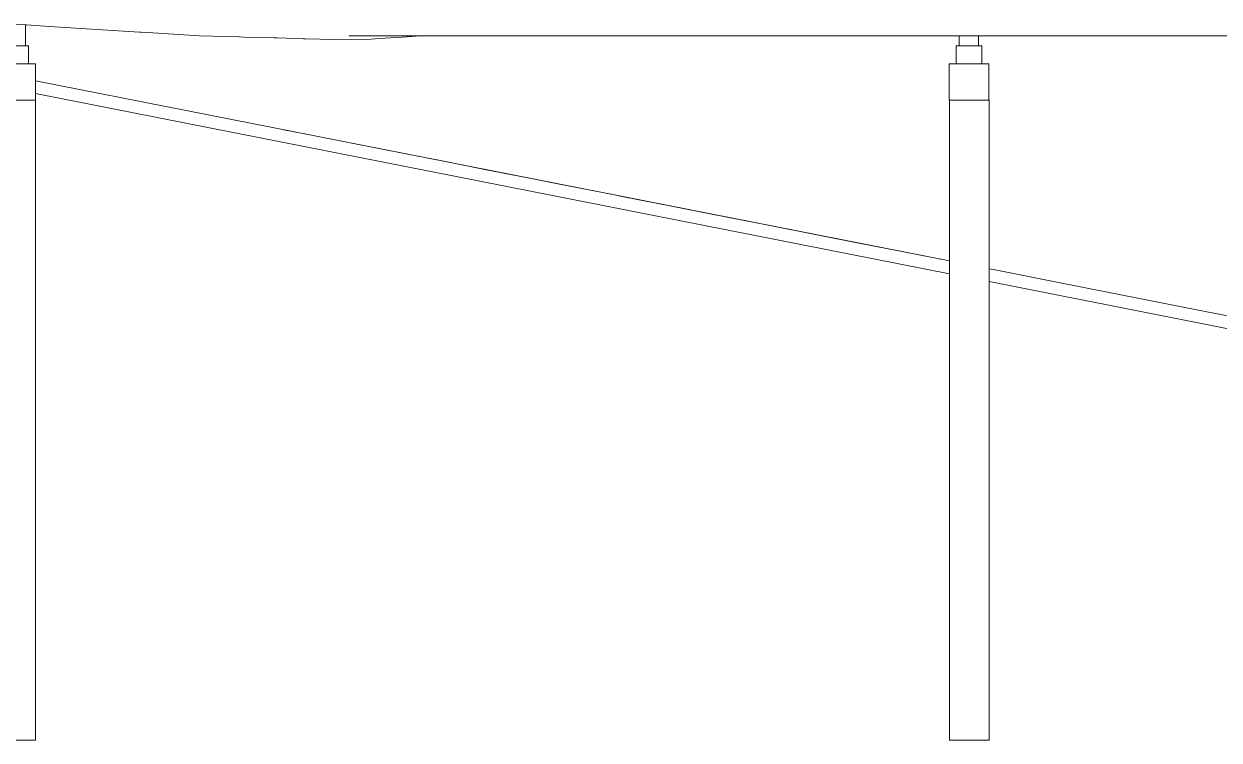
# Model space of a CAD drawing. Header units: metres. Extents: x 78 to 178, y -74 to 157.
# Drawn here: x 132.8 to 151.47, y -73.74 to -62.55 of the extents above; entities that cross this region are included whole.
import ezdxf

# ---------------------------------------------------------------- set-up
doc = ezdxf.new("R2010")
doc.units = ezdxf.units.M
doc.layers.add('01_Fina', color=252, linetype='Continuous', lineweight=15)

msp = doc.modelspace()

# ---------------------------------------------------------------- linework, layer by layer
at = {"layer": '01_Fina'}
for p, q in [((132.51795, -62.54765), (132.81795, -62.56385)), ((132.81795, -62.89149), (132.81795, -62.56385)), ((132.81795, -62.56385), (132.83546, -62.56479)), ((132.83546, -62.56479), (133.19664, -62.58648)), ((133.19664, -62.58648), (134.60302, -62.67557)), ((134.60302, -62.67557), (134.62064, -62.67669)), ((134.62064, -62.67669), (134.80821, -62.68857)), ((134.80821, -62.68857), (135.53626, -62.73469)), ((135.53626, -62.73469), (136.15951, -62.75168)), ((137.86949, -62.73469), (138.99514, -62.73469)), ((138.70511, -62.75388), (138.99514, -62.73469)), ((138.99514, -62.73469), (139.11413, -62.73469)), ((139.11413, -62.73469), (139.18949, -62.73469)), ((139.18949, -62.73469), (139.24282, -62.73469)), ((139.76972, -62.73469), (139.24282, -62.73469)), ((139.76972, -62.73469), (139.78866, -62.73469)), ((139.78866, -62.73469), (139.79373, -62.73469)), ((139.79373, -62.73469), (139.90952, -62.73469)), ((139.90952, -62.73469), (140.34925, -62.73469)), ((140.34925, -62.73469), (140.47301, -62.73469)), ((140.47301, -62.73469), (140.50817, -62.73469)), ((140.50817, -62.73469), (140.59904, -62.73469)), ((140.59904, -62.73469), (140.919, -62.73469)), ((140.919, -62.73469), (141.11163, -62.73469)), ((141.70949, -62.73469), (141.11163, -62.73469)), ((141.76598, -62.73469), (141.70949, -62.73469)), ((141.89176, -62.73469), (141.76598, -62.73469)), ((141.93203, -62.73469), (141.89176, -62.73469)), ((142.02775, -62.73469), (141.93203, -62.73469)), ((142.32676, -62.73469), (142.02775, -62.73469)), ((142.34802, -62.73469), (142.32676, -62.73469)), ((142.35505, -62.73469), (142.34802, -62.73469)), ((142.66837, -62.73469), (142.35505, -62.73469)), ((143.28949, -62.73469), (142.66837, -62.73469)), ((143.28949, -62.73469), (143.60061, -62.73469)), ((143.60061, -62.73469), (143.73478, -62.73469)), ((143.73478, -62.73469), (144.09507, -62.73469)), ((144.33835, -62.73469), (144.09507, -62.73469)), ((144.33835, -62.73469), (144.94666, -62.73469)), ((144.94666, -62.73469), (145.12893, -62.73469)), ((145.12893, -62.73469), (145.55892, -62.73469)), ((145.55892, -62.73469), (145.68785, -62.73469)), ((145.68785, -62.73469), (145.96085, -62.73469)), ((145.96085, -62.73469), (146.3251, -62.73469)), ((147.02949, -62.73469), (146.3251, -62.73469)), ((147.02949, -62.73469), (147.07802, -62.73469)), ((147.40784, -62.73469), (147.07802, -62.73469)), ((147.40784, -62.89149), (147.40784, -62.73469)), ((147.40784, -62.73469), (147.70784, -62.73469)), ((147.70784, -62.89149), (147.70784, -62.73469)), ((147.70784, -62.73469), (147.7608, -62.73469)), ((147.7608, -62.73469), (147.99585, -62.73469)), ((147.99585, -62.73469), (148.16949, -62.73469)), ((148.32752, -62.73469), (148.16949, -62.73469)), ((148.51249, -62.73469), (148.32752, -62.73469)), ((149.98271, -62.73469), (148.51249, -62.73469)), ((150.88338, -62.73469), (149.98271, -62.73469)), ((151.19266, -62.73469), (150.88338, -62.73469)), ((151.63528, -62.73469), (151.19266, -62.73469)), ((132.51795, -62.89149), (132.81795, -62.89149)), ((132.86795, -62.89149), (132.81795, -62.89149)), ((132.86795, -62.89149), (132.86795, -63.17224)), ((136.15951, -62.75168), (136.23694, -62.75379)), ((136.23694, -62.75379), (136.70474, -62.76654)), ((136.70474, -62.76654), (136.75443, -62.76789)), ((136.75443, -62.76789), (137.03393, -62.77551)), ((137.03393, -62.77551), (137.16311, -62.77903)), ((137.16311, -62.77903), (137.18742, -62.77969)), ((137.18742, -62.77969), (137.64378, -62.79213)), ((137.64378, -62.79213), (138.08654, -62.79482)), ((138.08654, -62.79482), (138.35193, -62.77726)), ((138.35193, -62.77726), (138.61262, -62.76)), ((138.61262, -62.76), (138.70511, -62.75388)), ((147.40784, -62.89149), (147.35784, -62.89149)), ((147.35784, -62.89149), (147.35784, -63.17224)), ((147.40784, -62.89149), (147.70784, -62.89149)), ((147.75784, -62.89149), (147.70784, -62.89149)), ((147.75784, -62.89149), (147.75784, -63.17224)), ((132.46795, -63.17224), (132.86795, -63.17224)), ((132.86795, -63.17224), (132.97795, -63.17224)), ((132.97795, -63.17224), (132.97795, -63.74224)), ((147.35784, -63.17224), (147.24784, -63.17224)), ((147.24784, -63.17224), (147.24784, -63.74224)), ((147.35784, -63.17224), (147.75784, -63.17224)), ((147.78559, -63.17224), (147.75784, -63.17224)), ((147.86784, -63.17224), (147.78559, -63.17224)), ((147.86784, -63.17224), (147.86784, -63.74224)), ((147.25404, -66.2534), (132.97795, -63.43786)), ((147.25404, -66.45292), (132.97795, -63.63739)), ((132.35795, -63.74224), (132.97795, -63.74224)), ((132.97795, -63.74224), (132.97795, -73.74224)), ((147.24784, -63.74224), (147.25404, -63.74224)), ((147.25404, -63.74224), (147.86784, -63.74224)), ((147.25404, -63.74224), (147.25404, -64.65182)), ((147.87404, -63.74224), (147.86784, -63.74224)), ((147.87404, -63.74224), (147.87404, -64.73297)), ((134.7396, -63.98482), (134.73967, -63.98483)), ((134.73967, -63.98483), (134.73971, -63.98484)), ((134.73971, -63.98484), (134.73982, -63.98486)), ((134.73982, -63.98486), (134.73989, -63.98488)), ((137.18299, -64.26718), (136.84889, -64.20129)), ((137.33873, -64.2979), (137.18299, -64.26718)), ((138.7887, -64.58386), (137.33873, -64.2979)), ((139.30159, -64.68501), (138.7887, -64.58386)), ((139.96869, -64.81658), (139.30159, -64.68501)), ((147.25404, -64.65182), (147.25404, -66.2534)), ((147.87404, -64.73297), (147.87404, -65.35806)), ((139.993, -64.82137), (139.96869, -64.81658)), ((140.55801, -64.9328), (139.993, -64.82137)), ((140.71929, -64.96461), (140.55801, -64.9328)), ((141.13616, -65.04682), (140.71929, -64.96461)), ((141.99529, -65.21626), (141.13616, -65.04682)), ((142.16366, -65.24947), (141.99529, -65.21626)), ((142.56388, -65.3284), (142.16366, -65.24947)), ((142.59257, -65.33406), (142.56388, -65.3284)), ((143.86185, -65.58439), (142.59257, -65.33406)), ((147.87404, -65.35806), (147.87404, -65.73956)), ((144.36786, -65.68418), (143.86185, -65.58439)), ((145.23223, -65.85465), (144.36786, -65.68418)), ((145.86568, -65.97958), (145.23223, -65.85465)), ((147.87404, -65.73956), (147.87404, -66.37567)), ((146.27275, -66.05987), (145.86568, -65.97958)), ((147.25404, -66.2534), (146.27275, -66.05987)), ((147.25404, -66.2534), (147.25404, -66.45292)), ((147.25404, -66.45292), (147.25404, -73.74224)), ((147.96819, -66.39424), (147.87404, -66.37567)), ((147.87404, -66.37567), (147.87404, -66.5752)), ((148.33262, -66.46611), (147.96819, -66.39424)), ((148.85527, -66.56919), (148.33262, -66.46611)), ((177.85719, -72.48849), (147.87404, -66.5752)), ((147.87404, -66.5752), (147.87404, -73.74224)), ((151.27365, -67.04615), (148.85527, -66.56919)), ((152.04847, -67.19896), (151.27365, -67.04615)), ((132.35795, -73.74224), (132.97795, -73.74224)), ((147.25404, -73.74224), (147.87404, -73.74224))]:
    msp.add_line(p, q, dxfattribs=at)

doc.saveas('drawing.dxf')
